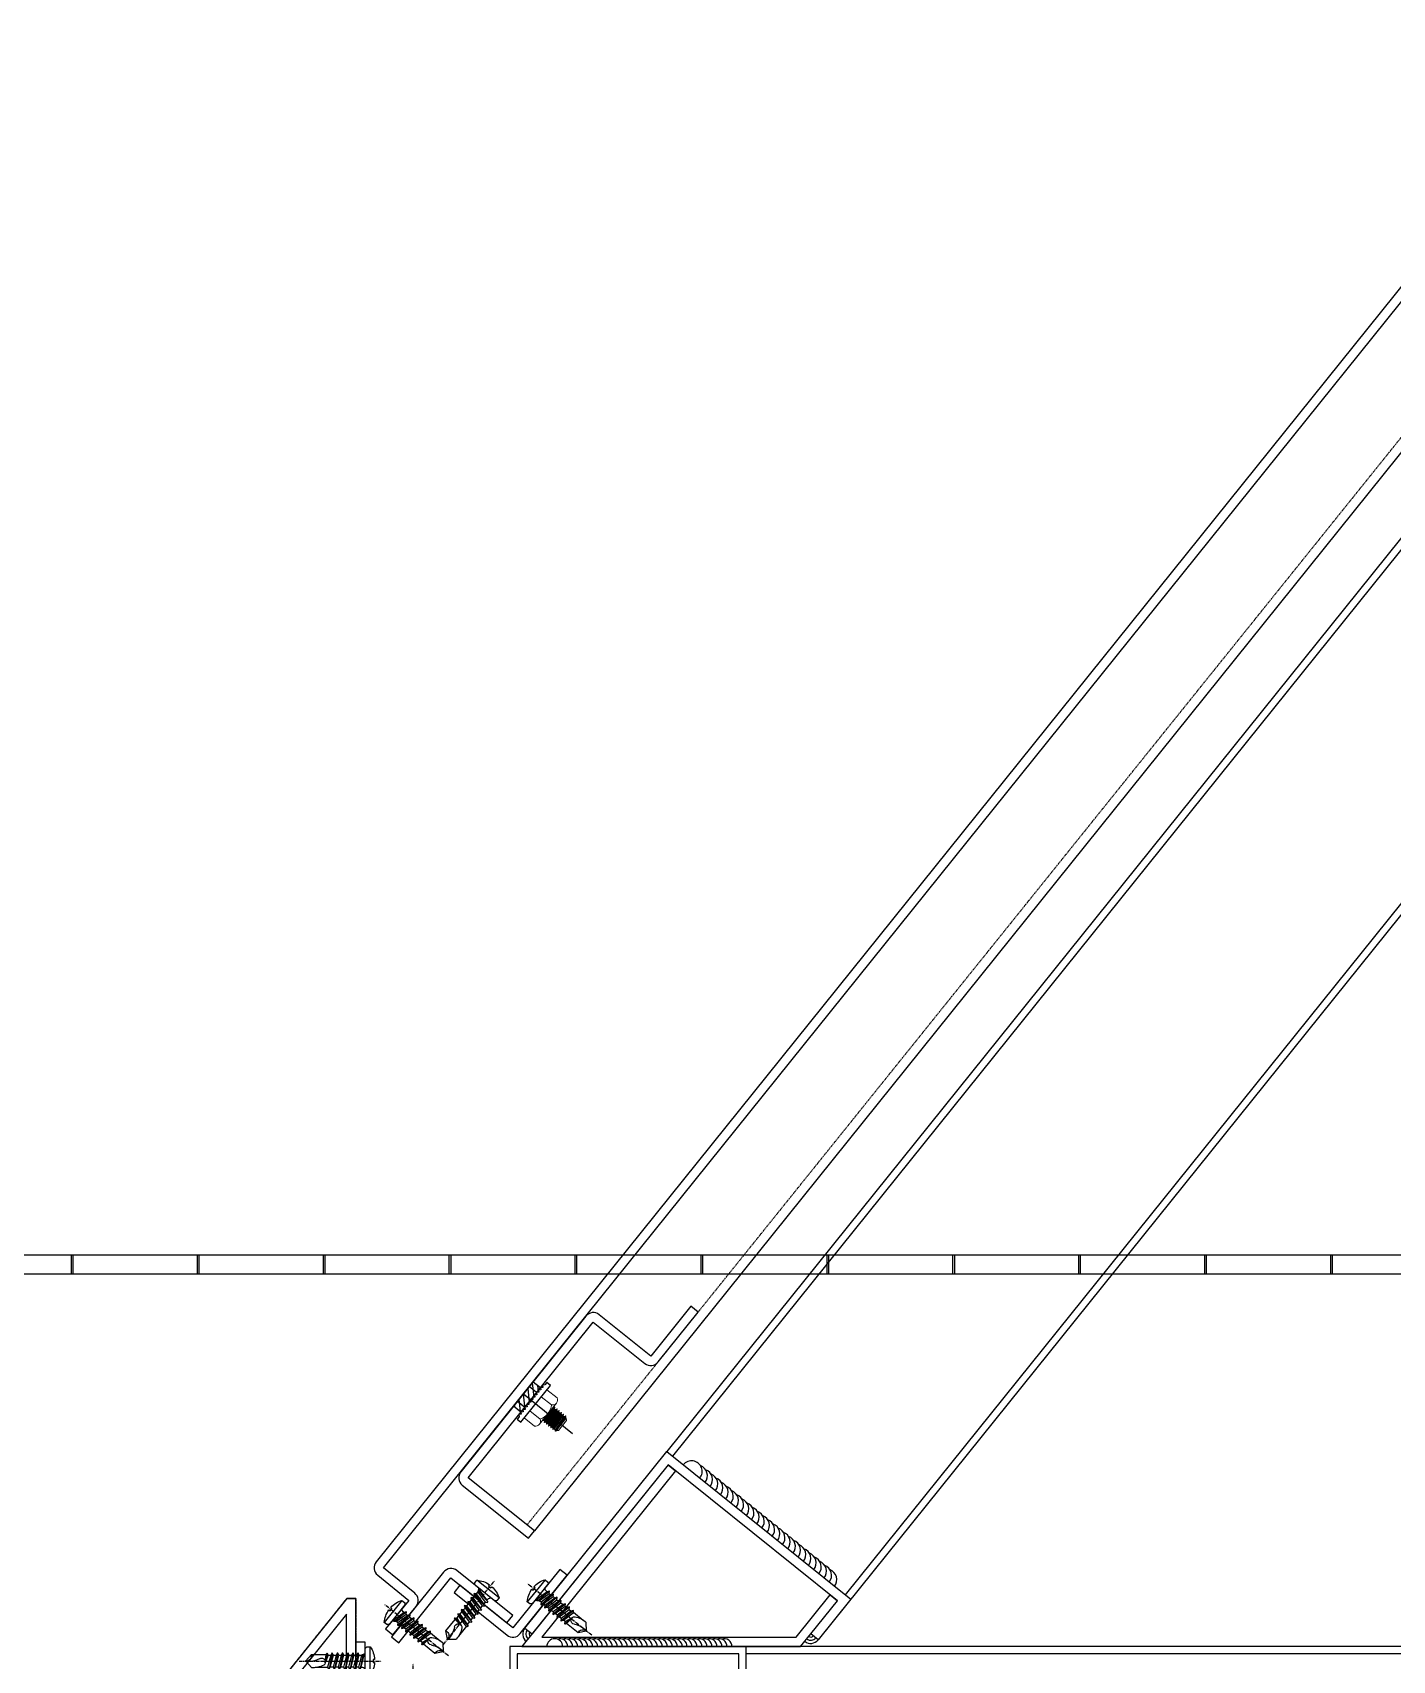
# Model space of a CAD drawing. Extents: x -3378 to 102197, y -3799 to 48702.
# Drawn here: x 96017 to 96449, y 8375 to 8893 of the extents above; entities that cross this region are included whole.
import ezdxf

# ---------------------------------------------------------------- set-up
doc = ezdxf.new("R2010")
doc.units = 0
doc.linetypes.add('CENTER', pattern=[2, 1.25, -0.25, 0.25, -0.25])
doc.linetypes.add('HIDDEN', pattern=[0.375, 0.25, -0.125])
for name, color, linetype in [('11', 11, 'Continuous'), ('24WELD', 55, 'Continuous'), ('3', 3, 'Continuous'), ('4', 4, 'Continuous'), ('6', 6, 'Continuous'), ('ARR', 6, 'Continuous'), ('BCM-DIM', 54, 'Continuous'), ('BCM-EXT', 2, 'Continuous'), ('GM_SECT_15', 15, 'Continuous'), ('結構體 STRUCTURAL', 154, 'Continuous'), ('螺絲 固定五金 FASTENERS', 124, 'Continuous'), ('螺絲、螺栓', 4, 'Continuous'), ('視覺模型鋁擠型暫替', 4, 'Continuous'), ('視覺模型鋁擠型暫替-RefEdit0', 4, 'Continuous'), ('金屬面材 METAL PANEL', 2, 'Continuous'), ('隱藏線 HIDDEN', 8, 'HIDDEN')]:
    doc.layers.add(name, color=color, linetype=linetype)
doc.layers.add('12', color=3, linetype='Continuous', lineweight=9)
doc.layers.add('不顯示', color=254, linetype='Continuous', plot=False)
doc.styles.add('DIM', font='simplex.shx', dxfattribs={"bigfont": 'chineset.shx'})
pattern_1 = [(45, (-80779.971, -992207.95374), (-0.44194173824, 0.44194173824), [])]

# ---------------------------------------------------------------- blocks, each defined once
blk = doc.blocks.new('6t 矽酸鈣板')
at = {"layer": '結構體 STRUCTURAL', "ltscale": 50}
h = blk.add_hatch(dxfattribs=at)
h.set_pattern_fill('JIS_LC_20', color=256, scale=2, angle=45)
h.set_pattern_definition([(90, (-51370.39, -83265.073), (-40, 0), []), (90, (-51369.823, -83264.507), (-40, 0), [])])
h.paths.add_polyline_path([(11600, 6), (214.93, 6), (214.93, 0), (11600, 0)])
at = {"layer": '結構體 STRUCTURAL'}
blk.add_lwpolyline([(214.93, 6), (214.93, 0), (11600, 0), (11600, 6)], close=True, dxfattribs=at)
blk = doc.blocks.new('*U642')
for centre, end in [((-2.61, -3.04), 49.36019), ((-9.12, -10.62), 337.57004), ((-7.49, -8.73), 337.57004), ((-5.86, -6.83), 337.57004), ((-4.23, -4.93), 337.57004), ((-14, -16.31), 337.57004), ((-12.37, -14.42), 337.57004), ((-10.75, -12.52), 337.57004), ((-18.89, -22.01), 337.57004), ((-17.26, -20.11), 337.57004), ((-15.63, -18.21), 337.57004), ((-23.77, -27.7), 337.57004), ((-22.14, -25.8), 337.57004), ((-20.52, -23.9), 337.57004), ((-28.66, -33.39), 337.57004), ((-27.03, -31.49), 337.57004), ((-25.4, -29.59), 337.57004), ((-35.17, -40.98), 337.57004), ((-33.54, -39.08), 337.57004), ((-31.91, -37.18), 337.57004), ((-30.29, -35.29), 337.57004), ((-40.06, -46.67), 337.57004), ((-38.43, -44.77), 337.57004), ((-36.8, -42.87), 337.57004), ((-44.94, -52.36), 337.57004), ((-43.31, -50.46), 337.57004), ((-41.68, -48.56), 337.57004)]:
    blk.add_arc(centre, 4, 229.36019, end)
blk = doc.blocks.new('A$C20AE7E0D')
at = {"layer": 'ARR', "color": 0, "linetype": 'CENTER', "ltscale": 0.87}
blk.add_line((21, 0), (-5.1, 0), dxfattribs=at)
at = {"layer": 'ARR', "color": 0, "linetype": 'ByBlock', "ltscale": 0.3}
for p, q in [((-1.61, -4.5), (-1.61, 4.5)), ((0.5, 2.24), (1.14, 1.9)), ((0.72, 2.13), (1.65, -2.5)), ((1.89, 1.9), (1.14, 1.9)), ((2.24, 2.5), (3.24, -2.5)), ((3.48, 1.9), (2.73, 1.9)), ((3.83, 2.5), (4.83, -2.5)), ((5.07, 1.9), (4.32, 1.9)), ((5.42, 2.5), (6.42, -2.5)), ((6.81, 1.9), (5.91, 1.9)), ((7.16, 2.5), (8.16, -2.5)), ((8.4, 1.9), (7.65, 1.9)), ((8.75, 2.5), (9.75, -2.5)), ((10.14, 1.9), (9.24, 1.9)), ((10.49, 2.5), (11.49, -2.5)), ((11.73, 1.9), (10.98, 1.9)), ((12.08, 2.5), (12.7, -0.6)), ((17.12, 2.1), (12.46, 2.1)), ((18.83, 0.06), (17.12, 2.1)), ((18.83, 0.06), (18.95, 0.06)), ((19, -0.01), (19, 0.01)), ((2.14, -1.9), (2.89, -1.9)), ((3.73, -1.9), (4.48, -1.9)), ((5.32, -1.9), (6.07, -1.9)), ((6.91, -1.9), (7.81, -1.9)), ((8.65, -1.9), (9.4, -1.9)), ((10.24, -1.9), (11.14, -1.9)), ((11.87, -2.1), (15.91, -2.1)), ((18.83, -0.06), (17.12, -2.1)), ((18.83, -0.06), (18.95, -0.06))]:
    blk.add_line(p, q, dxfattribs=at)
blk.add_lwpolyline([(-2.98, -0.5, 0.134476), (-1.61, -4.5), (-0.58, -4.5, 0.198912), (-0.44, -4.44), (-0.06, -4.06, 0.198912), (0, -3.92), (0, 3.92, 0.198912), (-0.06, 4.06), (-0.44, 4.44, 0.198912), (-0.58, 4.5), (-1.61, 4.5, 0.134562), (-2.98, 0.5), (-2.48, 0.5), (-2.48, -0.5), (-2.98, -0.5)], format="xyb", dxfattribs=at)
blk.add_lwpolyline([(1.14, 1.9), (2.14, -1.9), (1.8, -2.5), (1.65, -2.5), (1.3, -1.9), (0.3, 1.9), (0.5, 2.24)], dxfattribs=at)
for points in [[(3.24, -2.5), (2.89, -1.9), (1.89, 1.9), (2.24, 2.5), (2.39, 2.5), (2.73, 1.9), (3.73, -1.9), (3.39, -2.5)], [(4.83, -2.5), (4.48, -1.9), (3.48, 1.9), (3.83, 2.5), (3.98, 2.5), (4.32, 1.9), (5.32, -1.9), (4.98, -2.5)], [(6.42, -2.5), (6.07, -1.9), (5.07, 1.9), (5.42, 2.5), (5.57, 2.5), (5.91, 1.9), (6.91, -1.9), (6.57, -2.5)], [(8.16, -2.5), (7.81, -1.9), (6.81, 1.9), (7.16, 2.5), (7.31, 2.5), (7.65, 1.9), (8.65, -1.9), (8.31, -2.5)], [(9.75, -2.5), (9.4, -1.9), (8.4, 1.9), (8.75, 2.5), (8.9, 2.5), (9.24, 1.9), (10.24, -1.9), (9.9, -2.5)], [(11.49, -2.5), (11.14, -1.9), (10.14, 1.9), (10.49, 2.5), (10.64, 2.5), (10.98, 1.9), (11.98, -1.9), (11.64, -2.5)], [(12.08, 2.5), (11.73, 1.9), (12.7, -0.6), (12.46, 2.1), (12.23, 2.5)]]:
    blk.add_lwpolyline(points, close=True, dxfattribs=at)
for centre, radius, start, end in [((0.67, 3.07), 0.874, 220.3388, 257.7802), ((13.86, -0.29), 1.2, 56.152, 236.152), ((17.85, 6.88), 7.01, 241.6458, 278.008), ((18.9, 1.75), 1.82, 168.8617, 267.6865), ((18.95, 0.01), 0.05, 0, 90), ((1.17, -3.34), 1.44, 84.7312, 144.22), ((16.52, 4.88), 7.01, 241.6458, 274.9541), ((18.95, -0.01), 0.05, 270, 0)]:
    blk.add_arc(centre, radius, start, end, dxfattribs=at)
blk = doc.blocks.new('*U77')
at = {"color": 0, "linetype": 'ByBlock'}
blk.add_blockref('A$C20AE7E0D', (0, 0), dxfattribs=at)
blk = doc.blocks.new('123')
at = {"layer": '金屬面材 METAL PANEL', "linetype": 'Continuous'}
for p, q in [((-48.96, -38.34), (-48.96, -14.95)), ((-45.96, -11.95), (-3.96, -11.95)), ((-3.96, -14.95), (-45.96, -14.95)), ((-45.96, -14.95), (-45.96, -38.34)), ((-3.96, -11.95), (-3.96, -14.95)), ((-28.96, -38.34), (-45.96, -38.34)), ((-45.96, -41.34), (-28.96, -41.34)), ((-28.96, -41.34), (-28.96, -38.34))]:
    blk.add_line(p, q, dxfattribs=at)
blk.add_lwpolyline([(-48.96, 76.42), (-48.96, 64.42, 0.414214), (-45.96, 61.42), (-15.78, 61.42), (-15.78, 64.42), (-45.96, 64.42), (-45.96, 76.42), (-48.96, 76.42)], format="xyb", dxfattribs=at)
blk.add_lwpolyline([(-45.67, 61.42), (-3, 61.42, -0.414214), (0, 58.42), (0, -8.95, -0.414214), (-3, -11.95), (-45.67, -11.95), (-45.67, -8.95), (-3, -8.95), (-3, 58.42), (-45.67, 58.42)], format="xyb", close=True, dxfattribs=at)
for centre, start, end in [((-45.96, -14.95), 90, 180), ((-45.96, -38.34), 180, 270)]:
    blk.add_arc(centre, 3, start, end, dxfattribs=at)
at = {"layer": '螺絲 固定五金 FASTENERS', "xscale": -1}
blk.add_blockref('*U77', (-45.96, 70.42), dxfattribs=at)
at = {"layer": '螺絲 固定五金 FASTENERS'}
for p, xscale, rotation in [((-30.78, 64.42), -1.000000000000001, 90), ((-3, 42.35), -1, 180), ((-3, 17.03), -1, 180), ((-39.96, -44.34), -1, 270)]:
    blk.add_blockref('*U77', p, dxfattribs=dict(at, xscale=xscale, rotation=rotation))
for p, rotation in [((-16.46, -14.95), 90), ((-45.96, -20.95), 180)]:
    blk.add_blockref('*U77', p, dxfattribs=dict(at, rotation=rotation))
blk = doc.blocks.new('雨遮外緣鋁擠型03')
at = {"layer": '視覺模型鋁擠型暫替', "linetype": 'Continuous'}
h = blk.add_hatch(dxfattribs=at)
h.set_pattern_fill('ANSI31', color=1, scale=5)
h.set_pattern_definition(pattern_1)
h.paths.add_polyline_path([(0, 53), (3, 53), (0, 56)])
h = blk.add_hatch(dxfattribs=at)
h.set_pattern_fill('ANSI31', color=1, scale=5)
h.set_pattern_definition(pattern_1)
h.paths.add_polyline_path([(0, 19), (3, 22), (0, 22)])
for p, q in [((0, 56), (0, 56)), ((0, 56), (0, 56)), ((0, 56), (3, 53)), ((3, 22), (0, 19)), ((0, 19), (0, 19)), ((0, 19), (0, 19))]:
    blk.add_line(p, q, dxfattribs=at)
at = {"layer": '視覺模型鋁擠型暫替', "color": 1, "linetype": 'Continuous'}
for points in [[(3, 53), (0, 53), (0, 56), (3, 53)], [(3, 22), (0, 22), (0, 19), (3, 22)]]:
    blk.add_lwpolyline(points, dxfattribs=at)
at = {"layer": '金屬面材 METAL PANEL'}
blk.add_lwpolyline([(0, 19), (0, 2.54, 0.3543), (2.38, -0.39), (49.38, -10.35, 0.476787), (53, -7.42), (53, 137.36), (50.11, 137.36), (0.66, 75.82, 0.170863), (0, 73.94), (0, 56)], format="xyb", dxfattribs=at)
blk.add_lwpolyline([(2.99, 22), (3, 2.54), (50, -7.42), (50, 132.43), (3, 73.94), (2.99, 53)], dxfattribs=at)
blk.add_lwpolyline([(-10, 53), (25, 53, -0.414214), (28, 50), (28, 25, -0.414214), (25, 22), (-10, 22), (-10, 25), (25, 25), (25, 50), (-10, 50)], format="xyb", close=True, dxfattribs=at)
at = {"layer": '隱藏線 HIDDEN'}
blk.add_lwpolyline([(0, 53), (0, 75), (50.11, 137.36), (53, 137.36), (53, -11.12), (0, 0.11), (0, 22)], dxfattribs=at)
blk = doc.blocks.new('75x75x2.3t')
at = {"layer": 'GM_SECT_15'}
for points in [[(0, -75), (75, -75), (75, 0), (0, 0)], [(2.3, -72.7), (72.7, -72.7), (72.7, -2.3), (2.3, -2.3)]]:
    blk.add_lwpolyline(points, close=True, dxfattribs=at)
at = {"layer": '不顯示', "linetype": 'Continuous', "insert": (21.79, -38.48), "char_height": 3.5, "attachment_point": 1, "style": 'DIM'}
blk.add_mtext_dynamic_manual_height_columns('75x75x2.3t', width=3.4858, gutter_width=17.5, heights=[0], dxfattribs=at)
blk = doc.blocks.new('A$C19b21843')
at = {"layer": '11'}
blk.add_lwpolyline([(3.5, 4), (3, 3.5), (3.5, 3), (3, 2.5), (3.5, 2), (3, 1.5), (3.5, 1), (3.5, 0), (5, 0), (5, 15), (3.5, 15), (3.5, 14), (3, 13.5), (3.5, 13), (3, 12.5), (3.5, 12), (3, 11.5), (3.5, 11), (3, 10.5), (3.5, 10), (3, 9.5), (3.5, 9), (3, 8.5), (3.5, 8), (3, 7.5), (3.5, 7), (3, 6.5), (3.5, 6), (3, 5.5), (3.5, 5), (3, 4.5)], close=True, dxfattribs=at)
at = {"layer": '12'}
for p, q in [((5, 13.25), (9.17, 13.25)), ((9.17, 10.37), (5, 10.37)), ((10, 11.81), (10, 3.19)), ((10.46, 10.5), (10.89, 4.57)), ((11.34, 10.5), (11.77, 4.57)), ((12.21, 10.5), (12.64, 4.57)), ((13.09, 10.5), (13.52, 4.57)), ((13.96, 10.5), (14.39, 4.57)), ((14.84, 10.5), (15.27, 4.57)), ((10, 10.03), (10.19, 10.03)), ((10.73, 10.03), (11.06, 10.03)), ((11.61, 10.03), (11.94, 10.03)), ((12.48, 10.03), (12.81, 10.03)), ((13.36, 10.03), (13.69, 10.03)), ((14.23, 10.03), (14.56, 10.03)), ((9.17, 4.63), (5, 4.63)), ((9.17, 1.75), (5, 1.75)), ((10, 4.95), (10.02, 4.57)), ((10.62, 4.97), (10.25, 4.97)), ((11.5, 4.97), (11.13, 4.97)), ((12.38, 4.97), (12, 4.97)), ((13.25, 4.97), (12.88, 4.97)), ((14.12, 4.97), (13.75, 4.97)), ((15, 4.97), (14.63, 4.97))]:
    blk.add_line(p, q, dxfattribs=at)
for points in [[(10.73, 10.03), (10.46, 10.5), (10.19, 10.03), (10.62, 4.97), (10.89, 4.57), (11.13, 4.97)], [(11.61, 10.03), (11.34, 10.5), (11.06, 10.03), (11.5, 4.97), (11.77, 4.57), (12, 4.97)], [(12.48, 10.03), (12.21, 10.5), (11.94, 10.03), (12.38, 4.97), (12.64, 4.57), (12.88, 4.97)], [(13.36, 10.03), (13.09, 10.5), (12.81, 10.03), (13.25, 4.97), (13.52, 4.57), (13.75, 4.97)], [(14.23, 10.03), (13.96, 10.5), (13.69, 10.03), (14.12, 4.97), (14.39, 4.57), (14.63, 4.97)], [(15.11, 10.03), (14.84, 10.5), (14.56, 10.03), (15, 4.97), (15.27, 4.57), (15.5, 4.97)]]:
    blk.add_lwpolyline(points, close=True, dxfattribs=at)
for points in [[(10, 4.59), (10.02, 4.57), (10.25, 4.97), (10, 8.4)], [(15.11, 10.03), (15.47, 10.03), (15.47, 5.41)], [(15.47, 10.03), (16, 9.5), (16, 5.5), (15.5, 5)]]:
    blk.add_lwpolyline(points, dxfattribs=at)
for centre, radius, start, end in [((8.34, 11.81), 1.66, 300, 60), ((4.63, 7.5), 5.37, 327.686, 32.314), ((8.34, 3.19), 1.66, 300, 60)]:
    blk.add_arc(centre, radius, start, end, dxfattribs=at)
at = {"layer": '3'}
for p, q in [((0, 12.01), (3.25, 8.75)), ((3, 10.5), (0, 10.5)), ((1.77, 12.5), (3.38, 10.88)), ((0, 9.74), (3.12, 6.62)), ((0, 7.48), (3.49, 3.99)), ((0, 5.22), (2.72, 2.5)), ((0, 4.5), (3, 4.5)), ((0, 2.96), (0.46, 2.5))]:
    blk.add_line(p, q, dxfattribs=at)
at = {"layer": '4'}
blk.add_line((0, 7.5), (20, 7.5), dxfattribs=at)
at = {"layer": '6'}
blk.add_lwpolyline([(0, 12.5), (3, 12.5), (3.5, 12), (3, 11.5), (3.5, 11), (3, 10.5), (3.5, 10), (3, 9.5), (3.5, 9), (3, 8.5), (3.5, 8), (3, 7.5), (3.5, 7), (3, 6.5), (3.5, 6), (3, 5.5), (3.5, 5), (3, 4.5), (3.5, 4), (3, 3.5), (3.5, 3), (3, 2.5), (0, 2.5)], close=True, dxfattribs=at)
blk = doc.blocks.new('*U644')
for centre, end in [((-0.29, -9), 16.35291), ((-0.21, -6.5), 16.35291), ((-0.13, -4), 88.14306), ((-0.53, -16.49), 16.35291), ((-0.45, -13.99), 16.35291), ((-0.37, -11.49), 16.35291), ((-0.78, -23.99), 16.35291), ((-0.7, -21.49), 16.35291), ((-0.62, -18.99), 16.35291), ((-1.02, -31.48), 16.35291), ((-0.94, -28.98), 16.35291), ((-0.86, -26.49), 16.35291), ((-1.34, -41.48), 16.35291), ((-1.26, -38.98), 16.35291), ((-1.18, -36.48), 16.35291), ((-1.1, -33.98), 16.35291), ((-1.59, -48.97), 16.35291), ((-1.51, -46.48), 16.35291), ((-1.43, -43.98), 16.35291), ((-1.83, -56.47), 16.35291), ((-1.75, -53.97), 16.35291), ((-1.67, -51.47), 16.35291), ((-2.15, -66.47), 16.35291), ((-2.07, -63.97), 16.35291), ((-1.99, -61.47), 16.35291), ((-1.91, -58.97), 16.35291), ((-2.4, -73.96), 16.35291), ((-2.32, -71.46), 16.35291), ((-2.24, -68.96), 16.35291), ((-2.64, -81.46), 16.35291), ((-2.56, -78.96), 16.35291), ((-2.48, -76.46), 16.35291), ((-2.88, -88.95), 16.35291), ((-2.8, -86.45), 16.35291), ((-2.72, -83.96), 16.35291)]:
    blk.add_arc(centre, 4, 268.14306, end)

msp = doc.modelspace()

# ---------------------------------------------------------------- linework, layer by layer
at = {"layer": 'BCM-EXT', "color": 8, "linetype": 'HIDDEN'}
msp.add_line((96174.331, 8418.318), (96533.976, 8865.879), dxfattribs=at)
at = {"layer": 'BCM-EXT', "linetype": 'Continuous'}
msp.add_line((96535.533, 8863.174, 0), (96176.669, 8416.438), dxfattribs=at)
at = {"layer": 'GM_SECT_15'}
for p, q in [((96545.17, 8847.913), (96218.717, 8441.661)), ((96546.273, 8845.613), (96220.51, 8440.22)), ((96580.014, 8775.213), (96275.388, 8396.123)), ((96581.117, 8772.913), (96266.821, 8381.79)), ((96604.469, 8379.646), (96243.911, 8379.646)), ((96604.469, 8377.346), (96243.911, 8377.346))]:
    msp.add_line(p, q, dxfattribs=at)
for points in [[(96219.176, 8437.443), (96172.735, 8379.646), (96261.248, 8379.646), (96264.482, 8383.67)], [(96173.636, 8385.557), (96218.717, 8441.66), (96277.181, 8394.682), (96266.821, 8381.791), (96264.483, 8383.67), (96272.963, 8394.223), (96219.176, 8437.443), (96175.975, 8383.678)], [(96219.176, 8437.442), (96221.515, 8435.563), (96178.994, 8382.646), (96259.811, 8382.646), (96270.624, 8396.103), (96272.963, 8394.223)]]:
    msp.add_lwpolyline(points, dxfattribs=at)
at = {"layer": '視覺模型鋁擠型暫替', "linetype": 'Continuous'}
msp.add_line((96173.636, 8385.557), (96175.973, 8383.676), dxfattribs=at)
at = {"layer": '視覺模型鋁擠型暫替', "color": 7, "linetype": 'Continuous'}
for centre, radius, start, end in [((96175.973, 8383.676), 3, 141.17283, 231.21739), ((96175.973, 8383.676), 2, 141.17283, 231.21751), ((96175.973, 8383.676), 1, 141.17283, 231.21788), ((96264.483, 8383.67), 3, 231.20986, 321.25442), ((96264.483, 8383.67), 2, 231.20974, 321.25442), ((96264.483, 8383.67), 1, 231.20937, 321.25442)]:
    msp.add_arc(centre, radius, start, end, dxfattribs=at)
at = {"layer": '視覺模型鋁擠型暫替', "linetype": 'Continuous'}
for radius, start in [(3, 51.2169), (1, 51.21641)]:
    msp.add_arc((96175.973, 8383.676), radius, start, 51.21728, dxfattribs=at)
at = {"layer": '金屬面材 METAL PANEL'}
msp.add_line((96128.795, 8404.724), (96518.649, 8889.897), dxfattribs=at)
msp.add_lwpolyline([(96516.932, 8892.562), (96126.457, 8406.603, 0.4117557), (96126.897, 8402.401), (96136.751, 8394.346), (96129.367, 8385.313), (96131.69, 8383.415), (96139.073, 8392.447, 0.4142136), (96138.649, 8396.669), (96128.795, 8404.724)], format="xyb", dxfattribs=at)
at = {"layer": '金屬面材 METAL PANEL', "linetype": 'Continuous'}
msp.add_lwpolyline([(96176.683, 8416.428), (96155.635, 8433.34), (96195.383, 8482.8), (96211.752, 8469.645, 0.4142136), (96215.97, 8470.104), (96228.722, 8485.972), (96226.383, 8487.851), (96213.632, 8471.984), (96197.262, 8485.138, 0.4142109), (96193.045, 8484.679), (96153.297, 8435.22, 0.4142264), (96153.756, 8431.002), (96174.803, 8414.089), (96176.683, 8416.428)], format="xyb", dxfattribs=at)
at = {"layer": '金屬面材 METAL PANEL'}
for points in [[(96133.63, 8380.901), (96150.185, 8401.468), (96167.902, 8387.231), (96169.782, 8389.569), (96152.065, 8403.806, 0.4142136), (96147.847, 8403.347), (96131.292, 8382.78)], [(96184.774, 8404.205), (96169.866, 8385.653), (96153.026, 8399.185), (96151.147, 8396.847), (96167.986, 8383.315, 0.4142136), (96172.204, 8383.774), (96187.112, 8402.326)]]:
    msp.add_lwpolyline(points, format="xyb", close=True, dxfattribs=at)

# ---------------------------------------------------------------- block references
at = {"layer": '24WELD', "rotation": 91.85693719835425}
for name, p, xscale, yscale, zscale in [('*U642', (96223.977, 8437.431), 0.8437500000000009, 0.8437500000000009, 0.8437500000000009), ('*U644', (96180.613, 8379.645), 0.632812500000001, 0.632812500000001, 0.632812500000001)]:
    msp.add_blockref(name, p, dxfattribs=dict(at, xscale=xscale, yscale=yscale, zscale=zscale))
at = {"layer": 'BCM-DIM', "rotation": 321.2133050917614}
msp.add_blockref('A$C19b21843', (96168.473, 8454.103), dxfattribs=at)
at = {"layer": 'GM_SECT_15', "rotation": 359.9999972778685}
msp.add_blockref('75x75x2.3t', (96168.911, 8379.646), dxfattribs=at)
at = {"layer": '螺絲 固定五金 FASTENERS', "xscale": -1}
for p, rotation in [((96160.923, 8396.688), 51.21565360054595), ((96178.51, 8396.41), 141.215653600546), ((96133.059, 8389.83), 141.215653600546)]:
    msp.add_blockref('*U77', p, dxfattribs=dict(at, rotation=rotation))
at = {"layer": '螺絲、螺栓'}
msp.add_blockref('6t 矽酸鈣板', (85845.866, 8498.085), dxfattribs=at)
at = {"layer": '視覺模型鋁擠型暫替-RefEdit0'}
msp.add_blockref('123', (96168.911, 8304.646), dxfattribs=at)
at = {"layer": '金屬面材 METAL PANEL', "linetype": 'Continuous'}
msp.add_blockref('雨遮外緣鋁擠型03', (96066.949, 8257.582), dxfattribs=at)

doc.saveas('drawing.dxf')
